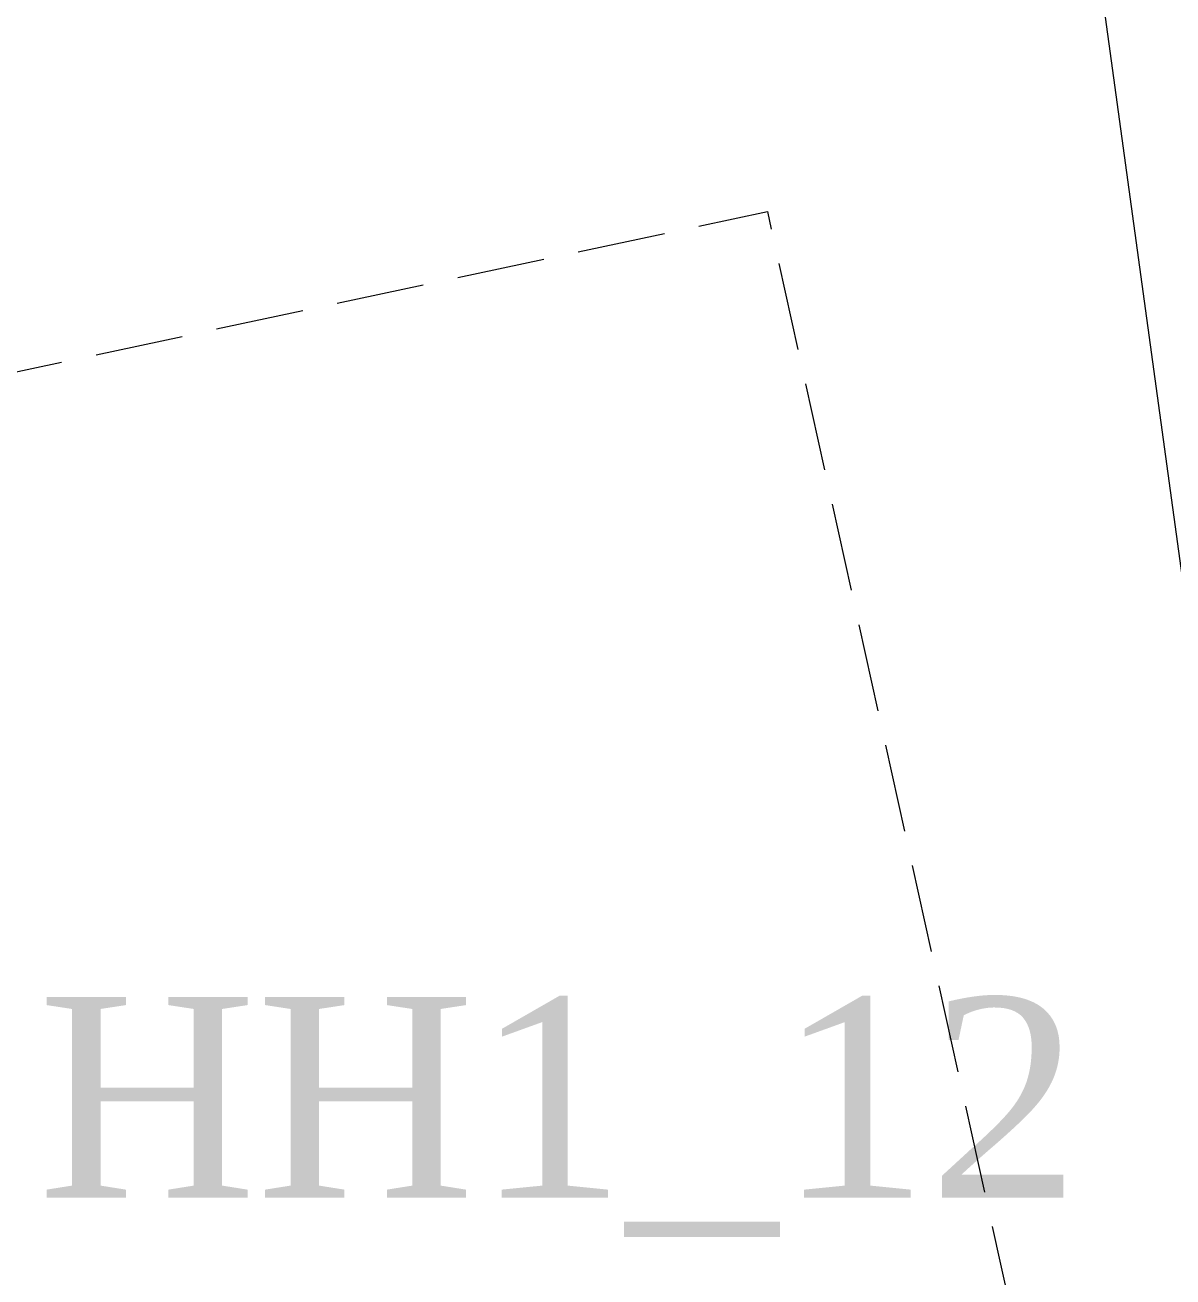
# Model space of a CAD drawing. Header units: metres. Extents: x 543340 to 549474, y 1840490 to 1845220.
# Drawn here: x 546974.44 to 547018.19, y 1842479.71 to 1842527.4 of the extents above; entities that cross this region are included whole.
import ezdxf

# ---------------------------------------------------------------- set-up
doc = ezdxf.new("R2010")
doc.units = ezdxf.units.M
doc.header["$MEASUREMENT"] = 0
doc.linetypes.add('DGN Style 3', pattern=[4.697227, 3.355162, -1.342065])
for name, color, linetype, lineweight in [('Level 10', 7, 'Continuous', 0), ('Level 28', 7, 'Continuous', 0), ('Level 30', 7, 'Continuous', 0)]:
    doc.layers.add(name, color=color, linetype=linetype, lineweight=lineweight)
doc.styles.add('Style-Times New Roman', font='times.ttf')

msp = doc.modelspace()

# ---------------------------------------------------------------- linework, layer by layer
at = {"layer": 'Level 10', "color": 7, "lineweight": 0, "flags": 128}
msp.add_lwpolyline([(547030.34, 1842618.36), (547034.9, 1842605.26), (547049.79, 1842596.84), (547056.32, 1842579.13), (547054.87, 1842560.39), (547051.03, 1842521.17), (547048.52, 1842508.41), (547018.9, 1842503.76), (547014.04, 1842539.19), (547012.8, 1842556.38), (547011.5, 1842559.56), (546991, 1842562.63)], dxfattribs=at)
at = {"layer": 'Level 30', "color": 5, "linetype": 'DGN Style 3', "lineweight": 13, "flags": 128}
msp.add_lwpolyline([(546972.557, 1842513.866), (547002.731, 1842520.299), (547017.117, 1842455.332), (547010.881, 1842447.165), (546999.944, 1842437.323), (546971.855, 1842438.315), (546954.681, 1842510.055), (546960.416, 1842511.277)], dxfattribs=at)

# ---------------------------------------------------------------- texts
at = {"layer": 'Level 28', "color": 1, "lineweight": 0, "style": 'Style-Times New Roman'}
msp.add_text('HH1_12', height=7.6341, dxfattribs=at).set_placement((546974.934, 1842482.736))

doc.saveas('drawing.dxf')
